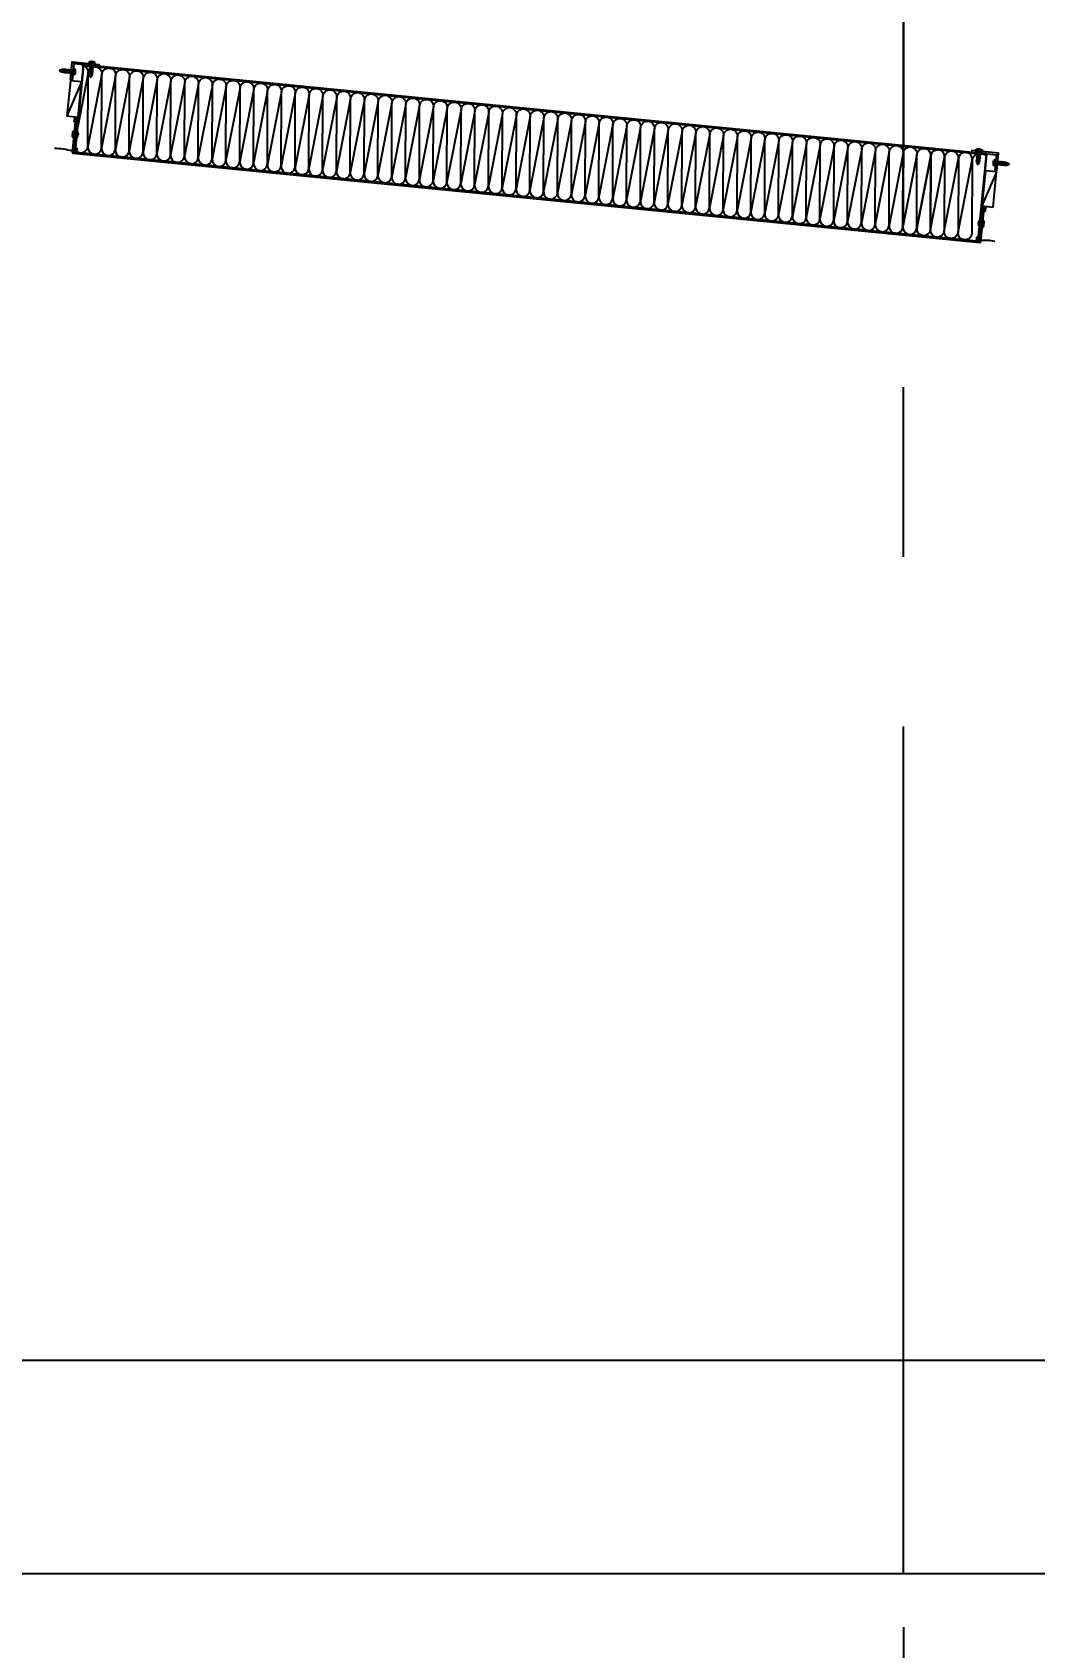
# Model space of a CAD drawing. Header units: millimetres. Extents: x 1155 to 49564, y 630 to 17190.
# Drawn here: x 6357 to 7484, y 3753 to 5568 of the extents above; entities that cross this region are included whole.
import ezdxf

# ---------------------------------------------------------------- set-up
doc = ezdxf.new("R2010")
doc.units = ezdxf.units.MM
doc.header["$LTSCALE"] = 30
doc.header["$PDMODE"] = 1
doc.linetypes.add('CENTER', pattern=[50.8, 31.75, -6.35, 6.35, -6.35])
doc.layers.get('Defpoints').update_dxf_attribs({"color": 140})
doc.layers.add('A-기준선', color=144, linetype='Continuous', plot=False)
for name, color, linetype in [('CTR', 1, 'CENTER'), ('DIM', 7, 'Continuous'), ('INS', 8, 'Continuous'), ('SEC-8', 8, 'Continuous'), ('SEC-SCREW', 9, 'Continuous'), ('SEC-코킹', 250, 'Continuous')]:
    doc.layers.add(name, color=color, linetype=linetype)
doc.styles.add('00-GRID$0$ARIAL', font='arial.ttf')
doc.dimstyles.new('CJA-30', dxfattribs={"dimscale": 30, "dimtxt": 3, "dimasz": 1, "dimexe": 2, "dimexo": 2, "dimgap": 1, "dimtad": 1, "dimdec": 0, "dimdsep": 46, "dimlunit": 6, "dimtxsty": '00-GRID$0$ARIAL', "dimblk": '00-GRID$0$_ArchTick', "dimcen": 1, "dimclrd": 7, "dimclre": 7, "dimclrt": 3, "dimadec": 0, "dimazin": 0, "dimtfac": 1, "dimtdec": 0, "dimtix": 1, "dimtmove": 2, "dimatfit": 3, "dimldrblk": '00-GRID$0$_ArchTick', "dimfxl": 1, "dimtolj": 1, "dimarcsym": 0})

# ---------------------------------------------------------------- blocks, each defined once
blk = doc.blocks.new('00-GRID$0$_ArchTick')
at = {"color": 0, "linetype": 'ByBlock', "const_width": 0.15}
blk.add_lwpolyline([(-0.5, -0.5), (0.5, 0.5)], dxfattribs=at)
blk = doc.blocks.new('*D84')
at = {"layer": 'Defpoints', "color": 0}
for p in [(7336.3, 3835.5), (11316.3, 3835.5), (7336.3, 3355.5)]:
    blk.add_point(p, dxfattribs=at)
at = {"layer": 'DIM', "color": 7, "lineweight": -2}
for p, q in [((7336.3, 3775.5), (7336.3, 3295.5)), ((11316.3, 3775.5), (11316.3, 3295.5)), ((11286.3, 3355.5), (7366.3, 3355.5))]:
    blk.add_line(p, q, dxfattribs=at)
at = {"layer": 'DIM', "color": 7, "lineweight": -2, "xscale": 30, "yscale": 30, "zscale": 30, "rotation": 180}
blk.add_blockref('00-GRID$0$_ArchTick', (7336.3, 3355.5), dxfattribs=at)
at = {"layer": 'DIM', "color": 7, "lineweight": -2, "xscale": 30, "yscale": 30, "zscale": 30}
blk.add_blockref('00-GRID$0$_ArchTick', (11316.3, 3355.5), dxfattribs=at)
at = {"layer": 'DIM', "color": 3, "insert": (9326.3, 3439.6), "char_height": 90, "attachment_point": 5, "style": '00-GRID$0$ARIAL'}
blk.add_mtext('\\A1;3,980', dxfattribs=at)
blk = doc.blocks.new('*D85')
at = {"layer": 'Defpoints', "color": 0}
for p in [(1966.3, 3835.5), (7336.3, 3835.5), (7336.3, 3355.5)]:
    blk.add_point(p, dxfattribs=at)
at = {"layer": 'DIM', "color": 7, "lineweight": -2}
for p, q in [((1966.3, 3775.5), (1966.3, 3295.5)), ((7336.3, 3775.5), (7336.3, 3295.5)), ((1996.3, 3355.5), (7306.3, 3355.5))]:
    blk.add_line(p, q, dxfattribs=at)
at = {"layer": 'DIM', "color": 7, "lineweight": -2, "xscale": 30, "yscale": 30, "zscale": 30, "rotation": 180}
blk.add_blockref('00-GRID$0$_ArchTick', (1966.3, 3355.5), dxfattribs=at)
at = {"layer": 'DIM', "color": 7, "lineweight": -2, "xscale": 30, "yscale": 30, "zscale": 30}
blk.add_blockref('00-GRID$0$_ArchTick', (7336.3, 3355.5), dxfattribs=at)
at = {"layer": 'DIM', "color": 3, "insert": (4651.3, 3439.6), "char_height": 90, "attachment_point": 5, "style": '00-GRID$0$ARIAL'}
blk.add_mtext('\\A1;5,370', dxfattribs=at)
blk = doc.blocks.new('SCREW')
at = {"layer": 'SEC-SCREW'}
for p, q in [((-3.5, 1), (-3.5, 0)), ((-3.5, 0), (3.5, 0)), ((-1.5, -0.5), (-1.5, 0)), ((1.5, 0), (1.5, -1.1)), ((3.5, 0), (3.5, 1)), ((0.1, -0.4), (-2, -0.7)), ((-2, -0.7), (-1.5, -0.5)), ((-2, -0.8), (-1.5, -1)), ((2, -1.3), (-2, -2)), ((-2, -1.9), (-1.5, -1.7)), ((-2, -2), (-1.5, -2.2)), ((2, -2.6), (-2, -3.2)), ((-2, -3.2), (-1.5, -3)), ((-2, -3.3), (-1.5, -3.5)), ((2, -3.8), (-2, -4.4)), ((-2, -4.4), (-1.5, -4.2)), ((-2, -4.5), (-1.5, -4.7)), ((2, -5), (-2, -5.7)), ((-2, -5.6), (-1.5, -5.4)), ((-2, -5.7), (-1.5, -5.9)), ((2, -6.3), (-2, -6.9)), ((-2, -6.9), (-1.5, -6.7)), ((-2, -7), (-1.5, -7.2)), ((2, -7.5), (-2, -8.1)), ((-2, -8.1), (-1.5, -7.9)), ((-2, -8.2), (-1.5, -8.4)), ((2, -8.7), (-2, -9.4)), ((-2, -9.3), (-1.5, -9.1)), ((-2, -9.4), (-1.5, -9.6)), ((2, -10), (-2, -10.6)), ((-2, -10.6), (-1.5, -10.4)), ((-2, -10.7), (-1.5, -10.9)), ((0.1, -0.5), (-1.9, -0.8)), ((2, -1.4), (-1.9, -2.1)), ((2, -2.7), (-1.9, -3.3)), ((2, -3.9), (-1.9, -4.5)), ((2, -5.1), (-1.9, -5.8)), ((2, -6.4), (-1.9, -7)), ((2, -7.6), (-1.9, -8.2)), ((2, -8.8), (-1.9, -9.5)), ((2, -10.1), (-1.9, -10.7)), ((0.1, -0.4), (-1.5, -0.5)), ((0.1, -0.5), (-1.5, -1)), ((-1.5, -1), (-1.5, -1.7)), ((1.5, -1.1), (-1.5, -1.7)), ((1.5, -1.6), (-1.5, -2.2)), ((-1.5, -2.2), (-1.5, -3)), ((1.5, -2.4), (-1.5, -3)), ((1.5, -2.9), (-1.5, -3.5)), ((-1.5, -3.5), (-1.5, -4.2)), ((1.5, -3.6), (-1.5, -4.2)), ((1.5, -4.1), (-1.5, -4.7)), ((-1.5, -4.7), (-1.5, -5.4)), ((1.5, -4.8), (-1.5, -5.4)), ((1.5, -5.3), (-1.5, -5.9)), ((-1.5, -5.9), (-1.5, -6.7)), ((1.5, -6.1), (-1.5, -6.7)), ((1.5, -6.6), (-1.5, -7.2)), ((-1.5, -7.2), (-1.5, -7.9)), ((1.5, -7.3), (-1.5, -7.9)), ((1.5, -7.8), (-1.5, -8.4)), ((-1.5, -8.4), (-1.5, -9.1)), ((1.5, -8.5), (-1.5, -9.1)), ((1.5, -9), (-1.5, -9.6)), ((-1.5, -9.6), (-1.5, -10.4)), ((1.5, -9.8), (-1.5, -10.4)), ((1.5, -10.3), (-1.5, -10.9)), ((-1.5, -10.8), (-1.5, -12.5)), ((1.5, -11), (-1.5, -11.6)), ((2, -11.2), (-1.5, -11.8)), ((-1.5, -11.8), (0, -11.8)), ((-1.5, -12.5), (-0.4, -14.8)), ((2, -11.3), (-1.3, -11.8)), ((1.5, -11.5), (0, -11.8)), ((1.5, -12.5), (0.4, -14.8)), ((2, -1.3), (1.5, -1.1)), ((2, -1.4), (1.5, -1.6)), ((1.5, -1.6), (1.5, -2.4)), ((2, -2.6), (1.5, -2.4)), ((2, -2.7), (1.5, -2.9)), ((1.5, -2.9), (1.5, -3.6)), ((2, -3.8), (1.5, -3.6)), ((2, -3.9), (1.5, -4.1)), ((1.5, -4.1), (1.5, -4.8)), ((2, -5), (1.5, -4.8)), ((2, -5.1), (1.5, -5.3)), ((1.5, -5.3), (1.5, -6.1)), ((2, -6.3), (1.5, -6.1)), ((2, -6.4), (1.5, -6.6)), ((1.5, -6.6), (1.5, -7.3)), ((2, -7.5), (1.5, -7.3)), ((2, -7.6), (1.5, -7.8)), ((1.5, -7.8), (1.5, -8.5)), ((2, -8.7), (1.5, -8.5)), ((2, -8.8), (1.5, -9)), ((1.5, -9), (1.5, -9.8)), ((2, -10), (1.5, -9.8)), ((2, -10.1), (1.5, -10.3)), ((1.5, -10.3), (1.5, -11)), ((2, -11.2), (1.5, -11)), ((2, -11.3), (1.5, -11.5)), ((1.5, -11.5), (1.5, -12.5))]:
    blk.add_line(p, q, dxfattribs=at)
blk.add_lwpolyline([(-2.6, 2.2), (-2.3, 2), (-2.1, 2), (-1.8, 1.9), (-1.5, 2), (-1.3, 2), (-1, 2.1), (-0.8, 2.1), (-0.7, 2.1), (-0.6, 2.1), (-0.5, 2), (-0.5, 1.8), (-0.5, 1.6), (-0.5, 1.4), (-0.5, 1.2), (-0.5, 1), (-0.5, 0.8), (-0.4, 0.7), (-0.3, 0.6), (-0.1, 0.6), (0, 0.5), (0.1, 0.6), (0.3, 0.6), (0.4, 0.7), (0.5, 0.8), (0.5, 1), (0.5, 1.2), (0.5, 1.4), (0.5, 1.6), (0.5, 1.8), (0.5, 2), (0.6, 2.1), (0.7, 2.1), (0.8, 2.1), (1, 2.1), (1.3, 2), (1.5, 2), (1.8, 1.9), (2.1, 2), (2.3, 2), (2.6, 2.2)], dxfattribs=at)
for centre, radius, start, end in [((-2.2, 1), 1.3, 105.8327, 180), ((0, -6.8), 9.36, 74.1673, 105.8327), ((2.2, 1), 1.3, 0, 74.1673), ((-1.9, -0.8), 0.0925, 139.8661, 209.9246), ((-1.9, -2), 0.0925, 139.8661, 209.9246), ((-1.9, -3.2), 0.0925, 139.8661, 209.9246), ((-1.9, -4.5), 0.0925, 139.8661, 209.9246), ((-1.9, -5.7), 0.0925, 139.8661, 209.9246), ((-1.9, -6.9), 0.0925, 139.8661, 209.9246), ((-1.9, -8.2), 0.0925, 139.8661, 209.9246), ((-1.9, -9.4), 0.0925, 139.8661, 209.9246), ((-1.9, -10.6), 0.0925, 139.8661, 209.9246), ((0, -14.5), 0.46, 215.1627, 324.8373), ((0, -0.5), 0.0602, 310.7271, 69.3149), ((1.9, -1.4), 0.0925, 319.8661, 29.9246), ((1.9, -2.6), 0.0925, 319.8661, 29.9246), ((1.9, -3.8), 0.0925, 319.8661, 29.9246), ((1.9, -5.1), 0.0925, 319.8661, 29.9246), ((1.9, -6.3), 0.0925, 319.8661, 29.9246), ((1.9, -7.5), 0.0925, 319.8661, 29.9246), ((1.9, -8.8), 0.0925, 319.8661, 29.9246), ((1.9, -10), 0.0925, 319.8661, 29.9246), ((1.9, -11.2), 0.0925, 319.8661, 29.9246)]:
    blk.add_arc(centre, radius, start, end, dxfattribs=at)
blk = doc.blocks.new('A$C073C78AB-3')
at = {"layer": 'INS'}
h = blk.add_hatch(dxfattribs=at)
h.set_pattern_fill('LINE', color=256, scale=0.5, angle=28.125)
h.set_pattern_definition([(28.125, (248937.0689, 303973.0113), (-0.74834232, 1.400050007), [])])
h.paths.add_polyline_path([(3.4, -67.2), (3.7, -64.2), (4.9, -64.3), (1.3, -101.4), (5, -101.8), (5.5, -97.3), (4, -97.2), (3.7, -100.1), (2.9, -100.1), (6.6, -62.9), (2.4, -62.5), (1.9, -67)])
h = blk.add_hatch(dxfattribs=at)
h.set_pattern_fill('LINE', color=256, scale=0.5, angle=28.125)
h.set_pattern_definition([(28.125, (248974.377, 303965.1852), (-0.74834232, 1.400050007), [])])
h.paths.add_polyline_path([(1024.4, -167.7), (1024.7, -164.7), (1023.5, -164.6), (1019.9, -201.7), (1016.1, -201.4), (1016.5, -196.9), (1018, -197), (1017.7, -200), (1018.5, -200.1), (1022.2, -163), (1026.4, -163.4), (1025.9, -167.9)])
for p, q in [((10.6, -22.3), (-6, -60.6)), ((0.3, -84.1), (0.8, -78.1)), ((1.7, -85.2), (0.3, -84.1)), ((0.8, -78.1), (2.4, -77.3)), ((1.9, -83.2), (5.3, -83.6)), ((2.2, -79.3), (5.7, -79.6)), ((1038.8, -123.6), (1022.3, -161.9)), ((1023.2, -179.8), (1019.8, -179.5)), ((1024.8, -179), (1023.4, -177.8)), ((1024.3, -184.9), (1024.8, -179)), ((1022.9, -183.8), (1019.4, -183.4)), ((1022.7, -185.8), (1024.3, -184.9))]:
    blk.add_line(p, q, dxfattribs=at)
at = {"layer": 'INS', "ltscale": 0.5}
for points in [[(10.8, -3.9, -0.414214), (17.8, -12.4), (2, -93.6, 1), (17.5, -95.2), (17.8, -12.4, -0.414214), (26.3, -5.4)], [(13.1, -4.9, -0.113239), (16.5, -4.4)], [(26.3, -5.4, -0.414214), (33.3, -13.9), (17.5, -95.2, 1), (33, -96.7), (33.3, -13.9, -0.414214), (41.8, -6.9)], [(41.8, -6.9, -0.414214), (48.8, -15.5), (33, -96.7, 1), (48.5, -98.2), (48.8, -15.5, -0.414214), (57.4, -8.5)], [(57.4, -8.5, -0.414214), (64.4, -17), (48.5, -98.2, 1), (64.1, -99.8), (64.4, -17, -0.414214), (72.9, -10)], [(72.9, -10, -0.414214), (79.9, -18.5), (64.1, -99.8, 1), (79.6, -101.3), (79.9, -18.5, -0.414214), (88.4, -11.5)], [(88.4, -11.5, -0.414214), (95.4, -20), (79.6, -101.3, 1), (95.1, -102.8), (95.4, -20, -0.414214), (103.9, -13.1)], [(103.9, -13.1, -0.414214), (110.9, -21.6), (95.1, -102.8, 1), (110.6, -104.3), (110.9, -21.6, -0.414214), (119.5, -14.6)], [(119.5, -14.6, -0.414214), (126.5, -23.1), (110.6, -104.3, 1), (126.2, -105.9), (126.5, -23.1, -0.414214), (135, -16.1)], [(135, -16.1, -0.414214), (142, -24.6), (126.2, -105.9, 1), (141.7, -107.4), (142, -24.6, -0.414214), (150.5, -17.6)], [(150.5, -17.6, -0.414214), (157.5, -26.2), (141.7, -107.4, 1), (157.2, -108.9), (157.5, -26.2, -0.414214), (166, -19.2)], [(166, -19.2, -0.414214), (173, -27.7), (157.2, -108.9, 1), (172.7, -110.5), (173, -27.7, -0.414214), (181.6, -20.7)], [(181.6, -20.7, -0.414214), (188.6, -29.2), (172.7, -110.5, 1), (188.3, -112), (188.6, -29.2, -0.414214), (197.1, -22.2)], [(197.1, -22.2, -0.414214), (204.1, -30.8), (188.3, -112, 1), (203.8, -113.5), (204.1, -30.8, -0.414214), (212.6, -23.8)], [(212.6, -23.8, -0.414214), (219.6, -32.3), (203.8, -113.5, 1), (219.3, -115), (219.6, -32.3, -0.414214), (228.1, -25.3)], [(228.1, -25.3, -0.414214), (235.1, -33.8), (219.3, -115, 1), (234.8, -116.6), (235.1, -33.8, -0.414214), (243.7, -26.8)], [(243.7, -26.8, -0.414214), (250.7, -35.3), (234.8, -116.6, 1), (250.4, -118.1), (250.7, -35.3, -0.414214), (259.2, -28.3)], [(259.2, -28.3, -0.414214), (266.2, -36.9), (250.4, -118.1, 1), (265.9, -119.6), (266.2, -36.9, -0.414214), (274.7, -29.9)], [(274.7, -29.9, -0.414214), (281.7, -38.4), (265.9, -119.6, 1), (281.4, -121.2), (281.7, -38.4, -0.414214), (290.2, -31.4)], [(290.2, -31.4, -0.414214), (297.2, -39.9), (281.4, -121.2, 1), (296.9, -122.7), (297.2, -39.9, -0.414214), (305.8, -32.9)], [(305.8, -32.9, -0.414214), (312.8, -41.5), (296.9, -122.7, 1), (312.5, -124.2), (312.8, -41.5, -0.414214), (321.3, -34.5)], [(321.3, -34.5, -0.414214), (328.3, -43), (312.5, -124.2, 1), (328, -125.8), (328.3, -43, -0.414214), (336.8, -36)], [(336.8, -36, -0.414214), (343.8, -44.5), (328, -125.8, 1), (343.5, -127.3), (343.8, -44.5, -0.414214), (352.3, -37.5)], [(352.3, -37.5, -0.414214), (359.3, -46), (343.5, -127.3, 1), (359, -128.8), (359.3, -46, -0.414214), (367.9, -39)], [(367.9, -39, -0.414214), (374.9, -47.6), (359, -128.8, 1), (374.6, -130.3), (374.9, -47.6, -0.414214), (383.4, -40.6)], [(383.4, -40.6, -0.414214), (390.4, -49.1), (374.6, -130.3, 1), (390.1, -131.9), (390.4, -49.1, -0.414214), (398.9, -42.1)], [(398.9, -42.1, -0.414214), (405.9, -50.6), (390.1, -131.9, 1), (405.6, -133.4), (405.9, -50.6, -0.414214), (414.4, -43.6)], [(414.4, -43.6, -0.414214), (421.4, -52.2), (405.6, -133.4, 1), (421.1, -134.9), (421.4, -52.2, -0.414214), (430, -45.2)], [(430, -45.2, -0.414214), (437, -53.7), (421.1, -134.9, 1), (436.7, -136.5), (437, -53.7, -0.414214), (445.5, -46.7)], [(445.5, -46.7, -0.414214), (452.5, -55.2), (436.7, -136.5, 1), (452.2, -138), (452.5, -55.2, -0.414214), (461, -48.2)], [(461, -48.2, -0.414214), (468, -56.7), (452.2, -138, 1), (467.7, -139.5), (468, -56.7, -0.414214), (476.5, -49.7)], [(476.5, -49.7, -0.414214), (483.5, -58.3), (467.7, -139.5, 1), (483.2, -141), (483.5, -58.3, -0.414214), (492.1, -51.3)], [(492.1, -51.3, -0.414214), (499.1, -59.8), (483.2, -141, 1), (498.8, -142.6), (499.1, -59.8, -0.414214), (507.6, -52.8)], [(507.6, -52.8, -0.414214), (514.6, -61.3), (498.8, -142.6, 1), (514.3, -144.1), (514.6, -61.3, -0.414214), (523.1, -54.3)], [(523.1, -54.3, -0.414214), (530.1, -62.9), (514.3, -144.1, 1), (529.8, -145.6), (530.1, -62.9, -0.414214), (538.6, -55.9)], [(538.6, -55.9, -0.414214), (545.6, -64.4), (529.8, -145.6, 1), (545.3, -147.2), (545.6, -64.4, -0.414214), (554.2, -57.4)], [(554.2, -57.4, -0.414214), (561.2, -65.9), (545.3, -147.2, 1), (560.9, -148.7), (561.2, -65.9, -0.414214), (569.7, -58.9)], [(569.7, -58.9, -0.414214), (576.7, -67.5), (560.9, -148.7, 1), (576.4, -150.2), (576.7, -67.5, -0.414214), (585.2, -60.5)], [(585.2, -60.5, -0.414214), (592.2, -69), (576.4, -150.2, 1), (591.9, -151.7), (592.2, -69, -0.414214), (600.7, -62)], [(600.7, -62, -0.414214), (607.7, -70.5), (591.9, -151.7, 1), (607.4, -153.3), (607.7, -70.5, -0.414214), (616.3, -63.5)], [(616.3, -63.5, -0.414214), (623.3, -72), (607.4, -153.3, 1), (623, -154.8), (623.3, -72, -0.414214), (631.8, -65)], [(631.8, -65, -0.414214), (638.8, -73.6), (623, -154.8, 1), (638.5, -156.3), (638.8, -73.6, -0.414214), (647.3, -66.6)], [(647.3, -66.6, -0.414214), (654.3, -75.1), (638.5, -156.3, 1), (654, -157.9), (654.3, -75.1, -0.414214), (662.8, -68.1)], [(662.8, -68.1, -0.414214), (669.8, -76.6), (654, -157.9, 1), (669.5, -159.4), (669.8, -76.6, -0.414214), (678.4, -69.6)], [(678.4, -69.6, -0.414214), (685.4, -78.2), (669.5, -159.4, 1), (685.1, -160.9), (685.4, -78.2, -0.414214), (693.9, -71.2)], [(693.9, -71.2, -0.414214), (700.9, -79.7), (685.1, -160.9, 1), (700.6, -162.5), (700.9, -79.7, -0.414214), (709.4, -72.7)], [(709.4, -72.7, -0.414214), (716.4, -81.2), (700.6, -162.5, 1), (716.1, -164), (716.4, -81.2, -0.414214), (724.9, -74.2)], [(724.9, -74.2, -0.414214), (731.9, -82.7), (716.1, -164, 1), (731.6, -165.5), (731.9, -82.7, -0.414214), (740.5, -75.7)], [(740.5, -75.7, -0.414214), (747.5, -84.3), (731.6, -165.5, 1), (747.2, -167), (747.5, -84.3, -0.414214), (756, -77.3)], [(756, -77.3, -0.414214), (763, -85.8), (747.2, -167, 1), (762.7, -168.6), (763, -85.8, -0.414214), (771.5, -78.8)], [(771.5, -78.8, -0.414214), (778.5, -87.3), (762.7, -168.6, 1), (778.2, -170.1), (778.5, -87.3, -0.414214), (787, -80.3)], [(787, -80.3, -0.414214), (794, -88.9), (778.2, -170.1, 1), (793.7, -171.6), (794, -88.9, -0.414214), (802.6, -81.9)], [(802.6, -81.9, -0.414214), (809.6, -90.4), (793.7, -171.6, 1), (809.3, -173.2), (809.6, -90.4, -0.414214), (818.1, -83.4)], [(818.1, -83.4, -0.414214), (825.1, -91.9), (809.3, -173.2, 1), (824.8, -174.7), (825.1, -91.9, -0.414214), (833.6, -84.9)], [(833.6, -84.9, -0.414214), (840.6, -93.4), (824.8, -174.7, 1), (840.3, -176.2), (840.6, -93.4, -0.414214), (849.1, -86.4)], [(849.1, -86.4, -0.414214), (856.1, -95), (840.3, -176.2, 1), (855.8, -177.7), (856.1, -95, -0.414214), (864.7, -88)], [(864.7, -88, -0.414214), (871.7, -96.5), (855.8, -177.7, 1), (871.4, -179.3), (871.7, -96.5, -0.414214), (880.2, -89.5)], [(880.2, -89.5, -0.414214), (887.2, -98), (871.4, -179.3, 1), (886.9, -180.8), (887.2, -98, -0.414214), (895.7, -91)], [(895.7, -91, -0.414214), (902.7, -99.6), (886.9, -180.8, 1), (902.4, -182.3), (902.7, -99.6, -0.414214), (911.2, -92.6)], [(911.2, -92.6, -0.414214), (918.2, -101.1), (902.4, -182.3, 1), (917.9, -183.9), (918.2, -101.1, -0.414214), (926.8, -94.1)], [(926.8, -94.1, -0.414214), (933.8, -102.6), (917.9, -183.9, 1), (933.5, -185.4), (933.8, -102.6, -0.414214), (942.3, -95.6)], [(942.3, -95.6, -0.414214), (949.3, -104.1), (933.5, -185.4, 1), (949, -186.9), (949.3, -104.1, -0.414214), (957.8, -97.2)], [(957.8, -97.2, -0.414214), (964.8, -105.7), (949, -186.9, 1), (964.5, -188.4), (964.8, -105.7, -0.414214), (973.3, -98.7)], [(973.3, -98.7, 0.414214), (964.8, -105.7), (964.5, -188.4, -1), (949, -186.9), (964.8, -105.7, 0.414214), (957.8, -97.2)], [(988.9, -100.2, 0.414214), (980.3, -107.2), (980, -190, -1), (964.5, -188.4), (980.3, -107.2, 0.414214), (973.3, -98.7)], [(1004.4, -101.7, 0.414214), (995.9, -108.7), (995.5, -191.5, -1), (980, -190), (995.9, -108.7, 0.414214), (988.9, -100.2)], [(1019.9, -103.3, 0.414214), (1011.4, -110.3), (1011.1, -193, -1), (995.5, -191.5), (1011.4, -110.3, 0.414214), (1004.4, -101.7)], [(1023.8, -103.7, -0.113239), (1027.1, -104.8, -0.113239)]]:
    blk.add_lwpolyline(points, format="xyb", dxfattribs=at)
at = {"layer": 'INS'}
for points in [[(12.4, -4), (2.9, -100.1), (3.7, -100.1), (13.2, -4.1), (1027.2, -104), (1017.7, -200), (1018.5, -200.1), (1028, -104.1, 0.414214), (1027.3, -103.2), (13.2, -3.3, 0.414214)], [(1.1, -102.6), (1019.8, -202.9, 0.414214), (1021.1, -201.9), (1024.7, -164.7), (1023.5, -164.6), (1019.9, -201.7), (1.3, -101.4), (4.9, -64.3), (3.7, -64.2), (0.1, -101.3, 0.414214)]]:
    blk.add_lwpolyline(points, format="xyb", close=True, dxfattribs=at)
for points in [[(6.7, -61.9), (10.6, -22.3), (-2.1, -21.1), (-6, -60.6)], [(3.4, -67.2), (3.7, -64.2), (4.9, -64.3), (1.3, -101.4), (5, -101.8), (5.5, -97.3), (4, -97.2), (3.7, -100.1), (2.9, -100.1), (6.6, -62.9), (2.4, -62.5), (1.9, -67)], [(1034.9, -163.1), (1038.8, -123.6), (1026.2, -122.4), (1022.3, -161.9)], [(1024.4, -167.7), (1024.7, -164.7), (1023.5, -164.6), (1019.9, -201.7), (1016.1, -201.4), (1016.5, -196.9), (1018, -197), (1017.7, -200), (1018.5, -200.1), (1022.2, -163), (1026.4, -163.4), (1025.9, -167.9)]]:
    blk.add_lwpolyline(points, close=True, dxfattribs=at)
for centre, radius, start, end in [((4.9, -83), 1.58, 282.8951, 65.8549), ((5.2, -80), 1.58, 282.8951, 65.8549), ((4.1, -81.4), 2.91, 323.3869, 25.3631), ((1021, -181.6), 2.91, 143.3869, 205.3631), ((1019.9, -183), 1.58, 102.8951, 245.8549), ((1020.2, -180), 1.58, 102.8951, 245.8549)]:
    blk.add_arc(centre, radius, start, end, dxfattribs=at)
at = {"layer": 'SEC-8', "ltscale": 0.5}
for points in [[(-2, -19.9), (0, 0), (29.9, -2.9), (29.7, -4.9), (1.8, -2.2), (0, -20.1)], [(1038.9, -122.4), (1040.9, -102.5), (1011.1, -99.6), (1010.9, -101.6), (1038.7, -104.3), (1037, -122.2)]]:
    blk.add_lwpolyline(points, close=True, dxfattribs=at)
at = {"layer": 'SEC-8'}
blk.add_arc((-19.4, -162.1, 0), 64.7, 72.3908, 90.6007, dxfattribs=at)
at = {"layer": 'SEC-코킹'}
blk.add_arc((1027.3, -236, 0), 35.5, 74.762, 100.0119, dxfattribs=at)
at = {"layer": 'SEC-SCREW', "extrusion": (0, 0, -1), "xscale": -0.9999999999999998, "zscale": -0.9999999999999998, "rotation": 5.624999881907343}
blk.add_blockref('SCREW', (-21.9, -2.2), dxfattribs=at)
at = {"layer": 'SEC-SCREW'}
for p, xscale, rotation in [((0.9, -11.1), -1, 264.3750001180927), ((1019, -100.4), -1, 354.3750001180927), ((1037.8, -113.3), -0.9999999999999998, 84.37500011809264)]:
    blk.add_blockref('SCREW', p, dxfattribs=dict(at, xscale=xscale, rotation=rotation))

msp = doc.modelspace()

# ---------------------------------------------------------------- linework, layer by layer
at = {"layer": 'A-기준선'}
for points in [[(11840, 3835.5), (1155, 3835.5), (1155, 14978.3), (11840, 14978.3)], [(11600, 4075.5), (1395, 4075.5), (1395, 14738.3), (11600, 14738.3)]]:
    msp.add_lwpolyline(points, close=True, dxfattribs=at)
at = {"layer": 'CTR'}
for p, q in [((7336.3, 3835.5), (7336.3, 14978.3)), ((7336.3, 8900.5), (7336.3, 5415.9))]:
    msp.add_line(p, q, dxfattribs=at)

# ---------------------------------------------------------------- block references
msp.add_blockref('A$C073C78AB-3', (6402.3, 5534.7, 0), dxfattribs=at)

# ---------------------------------------------------------------- dimensions: what is measured, and where the dimension line sits
at = {"layer": 'DIM'}
dim = msp.add_linear_dim(base=(7336.3, 3355.5), p1=(1966.3, 3835.5), p2=(7336.3, 3835.5), angle=180, dimstyle='CJA-30', dxfattribs=at)
dim.commit()
dim.dimension.update_dxf_attribs({"geometry": '*D85', "text_midpoint": (4651.3, 3439.6)})
dim = msp.add_linear_dim(base=(7336.3, 3355.5), p1=(11316.3, 3835.5), p2=(7336.3, 3835.5), dimstyle='CJA-30', dxfattribs=at)
dim.commit()
dim.dimension.update_dxf_attribs({"geometry": '*D84', "text_midpoint": (9326.3, 3439.6)})

doc.saveas('drawing.dxf')
